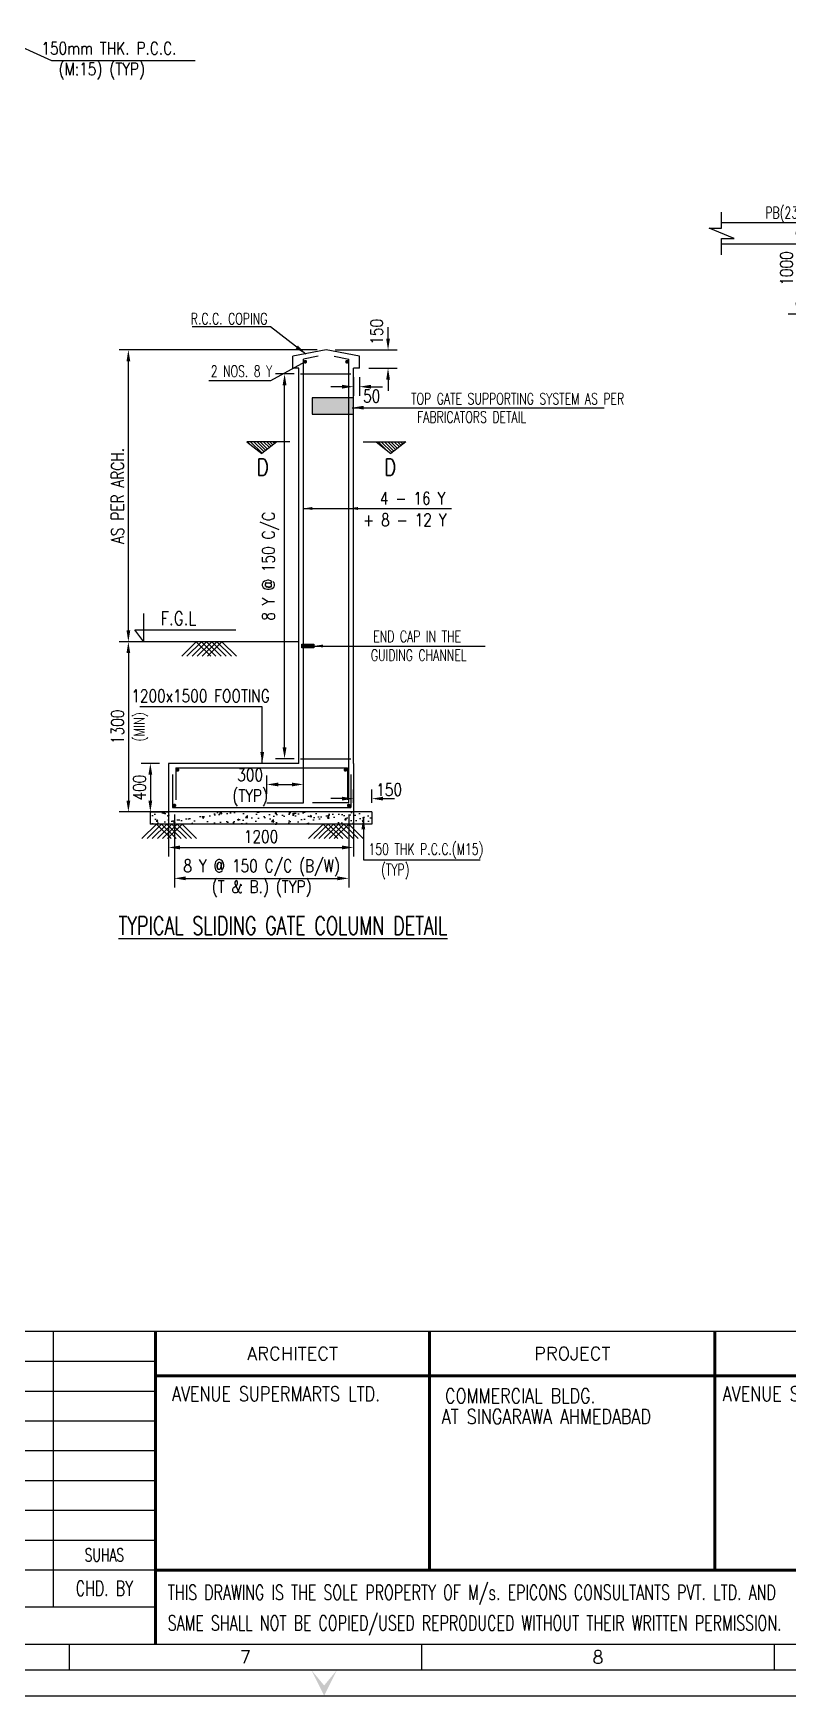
# Model space of a CAD drawing. Extents: x -69352 to 1013721, y -547461 to -186867.
# Drawn here: x 754732 to 771275, y -431240 to -394777 of the extents above; entities that cross this region are included whole.
import ezdxf
from ezdxf.enums import TextEntityAlignment as Align
from ezdxf.lldxf.tags import DXFTag

# ---------------------------------------------------------------- set-up
doc = ezdxf.new("R2010")
doc.units = 0
doc.header["$LTSCALE"] = 500
doc.header["$MEASUREMENT"] = 0
doc.header["$PDMODE"] = 35
doc.header["$PDSIZE"] = -15
doc.layers.get('DEFPOINTS').update_dxf_attribs({"color": 4})
for name, color, linetype in [('FOOTING', 4, 'Continuous'), ('NO. SECTION', 1, 'Continuous'), ('PCC', 7, 'Continuous'), ('PNA', 10, 'Continuous'), ('S-BEAM NO', 3, 'Continuous'), ('S-BEAM OUTER', 4, 'Continuous'), ('S-BRECK LINE', 8, 'Continuous'), ('S-CONCRET LINE', 4, 'Continuous'), ('S-DIM-1', 5, 'Continuous'), ('S-DIMANTION', 5, 'Continuous'), ('S-LEVEL SECTION', 3, 'Continuous'), ('S-LEVLE PLAN', 3, 'Continuous'), ('S-PCC', 9, 'Continuous'), ('S-REINFORCEMENT', 6, 'Continuous'), ('S-STIRUPS)', 3, 'Continuous'), ('S-TEXT', 2, 'Continuous'), ('S-TEXT-1 @ 1', 4, 'Continuous'), ('SHEET', 7, 'Continuous'), ('ST', 6, 'Continuous'), ('TEXT', 4, 'Continuous'), ('TEXT (SHEET)', 4, 'Continuous'), ('TEXT NORMAL', 4, 'Continuous'), ('TITLE', 4, 'Continuous')]:
    doc.layers.add(name, color=color, linetype=linetype)
doc.styles.add('ROMANS', font='simplex.shx', dxfattribs={"width": 0.8, "height": 275})
tags = doc.linetypes.add('HIDDEN', pattern=[0.375, 0.25, -0.125]).pattern_tags.tags
tags[6:7] = [DXFTag(74, 4), DXFTag(75, 0), DXFTag(340, '0'), DXFTag(46, 1.0), DXFTag(50, 0.0), DXFTag(44, 0.0), DXFTag(45, 0.0)]
tags[4:5] = [DXFTag(74, 4), DXFTag(75, 0), DXFTag(340, '0'), DXFTag(46, 1.0), DXFTag(50, 0.0), DXFTag(44, 0.0), DXFTag(45, 0.0)]
doc.dimstyles.new('3-100', dxfattribs={"dimtxt": 250, "dimasz": 250, "dimexe": 150, "dimexo": 60, "dimgap": 75, "dimtad": 1, "dimdec": 0, "dimlfac": 0.333333, "dimzin": 0, "dimdsep": 46, "dimtxsty": 'ROMANS', "dimcen": -300, "dimclrd": 5, "dimclre": 5, "dimclrt": 4, "dimadec": 0, "dimazin": 0, "dimtfac": 1, "dimtdec": 0, "dimtix": 1, "dimtofl": 0, "dimtmove": 2, "dimatfit": 3, "dimfxl": 0, "dimtolj": 1, "dimtzin": 0, "dimarcsym": 0})
doc.dimstyles.new('dim100', dxfattribs={"dimtxt": 250, "dimasz": 250, "dimexe": 200, "dimexo": 200, "dimgap": 100, "dimtad": 1, "dimdec": 0, "dimzin": 0, "dimdsep": 46, "dimtxsty": 'ROMANS', "dimcen": 0, "dimclrd": 5, "dimclre": 5, "dimclrt": 4, "dimadec": 0, "dimazin": 0, "dimtfac": 1, "dimtdec": 0, "dimtix": 1, "dimtofl": 0, "dimtmove": 2, "dimatfit": 3, "dimfxl": 0, "dimtolj": 1, "dimtzin": 0, "dimlwd": -1, "dimlwe": -1, "dimarcsym": 0})
doc.dimstyles.new('dim33.33', dxfattribs={"dimtxt": 250, "dimasz": 250, "dimexe": 200, "dimexo": 200, "dimgap": 100, "dimtad": 1, "dimdec": 0, "dimlfac": 0.333331, "dimzin": 0, "dimdsep": 46, "dimtxsty": 'ROMANS', "dimcen": 0, "dimclrd": 5, "dimclre": 5, "dimclrt": 4, "dimadec": 0, "dimazin": 0, "dimtfac": 1, "dimtdec": 0, "dimtix": 1, "dimtofl": 0, "dimtmove": 2, "dimatfit": 3, "dimfxl": 0, "dimtolj": 1, "dimtzin": 0, "dimlwd": -1, "dimlwe": -1, "dimarcsym": 0})
doc.dimstyles.new('dim50', dxfattribs={"dimtxt": 250, "dimasz": 250, "dimexe": 200, "dimexo": 200, "dimgap": 100, "dimtad": 1, "dimdec": 0, "dimlfac": 0.5, "dimzin": 0, "dimdsep": 46, "dimtxsty": 'ROMANS', "dimcen": 0, "dimclrd": 5, "dimclre": 5, "dimclrt": 4, "dimadec": 0, "dimazin": 0, "dimtfac": 1, "dimtdec": 0, "dimtix": 1, "dimtofl": 0, "dimtmove": 2, "dimatfit": 3, "dimfxl": 0, "dimtolj": 1, "dimtzin": 0, "dimlwd": -1, "dimlwe": -1, "dimarcsym": 0})
doc.dimstyles.new('INT1', dxfattribs={"dimtxt": 250, "dimasz": 250, "dimexe": 150, "dimexo": 60, "dimgap": 75, "dimtad": 1, "dimdec": 0, "dimzin": 0, "dimdsep": 46, "dimtxsty": 'ROMANS', "dimcen": -250, "dimclrd": 5, "dimclre": 5, "dimclrt": 4, "dimadec": 0, "dimazin": 0, "dimtfac": 1, "dimtdec": 0, "dimtix": 1, "dimtofl": 0, "dimtmove": 2, "dimatfit": 3, "dimfxl": 0, "dimtolj": 1, "dimtzin": 0, "dimarcsym": 0})

# ---------------------------------------------------------------- blocks, each defined once
blk = doc.blocks.new('FOLDER')
at = {"layer": 'PNA'}
for points in [[(-1250, 2500), (0, 0), (0, 1000)], [(1250, 2500), (0, 0), (0, 1000)]]:
    blk.add_solid(points, dxfattribs=at)
blk = doc.blocks.new('zw$C05B')
at = {"color": 1}
for p, q in [((81765, 6957), (1968, 6957)), ((16829, 2405), (43026, 2405)), ((16829, 1697), (43026, 1697))]:
    blk.add_line(p, q, dxfattribs=at)
blk.add_line((41075, 1697), (41075, 6957))
at = {"color": 5, "linetype": 'ByBlock', "lineweight": -2}
for p, q in [((16841, 6388), (43026, 6388)), ((16841, 5819), (43026, 5819)), ((16841, 5250), (43026, 5250)), ((16841, 4681), (43026, 4681)), ((16841, 4112), (43026, 4112)), ((16841, 3543), (43026, 3543)), ((16841, 2974), (43026, 2974))]:
    blk.add_line(p, q, dxfattribs=at)
at = {"flags": 128}
blk.add_lwpolyline([(0, 0), (82749, 0), (82749, 58210), (0, 58210)], close=True, dxfattribs=at)
at = {"color": 1, "const_width": 56.6}
for points in [[(43026, 984), (43026, 6957)], [(48258, 2400), (48258, 6957)], [(53706, 2400), (53706, 6957)], [(43026, 6111), (58846, 6111)], [(43026, 2400), (58846, 2400)]]:
    blk.add_lwpolyline(points, dxfattribs=at)
at = {"layer": 'PNA'}
for p, q in [((41374, 984), (41374, 492)), ((48106, 984), (48106, 492)), ((54838, 984), (54838, 492))]:
    blk.add_line(p, q, dxfattribs=at)
at = {"layer": 'PNA', "color": 1}
for points in [[(984, 492), (82257, 492), (82257, 57718), (984, 57718)], [(1968, 984), (81765, 984), (81765, 57226), (1968, 57226)]]:
    blk.add_lwpolyline(points, close=True, dxfattribs=at)
at = {"layer": 'PNA', "xscale": 0.1967862009743818, "yscale": 0.1967862009743818, "zscale": 0.1967862009743818}
blk.add_blockref('FOLDER', (46245, 0), dxfattribs=at)
at = {"layer": 'PNA', "style": 'ROMANS'}
for s, p in [('7', (44741, 738)), ('8', (51473, 738))]:
    blk.add_text(s, height=246, dxfattribs=at).set_placement(p, align=Align.MIDDLE)
at = {"layer": 'TEXT (SHEET)', "color": 2, "style": 'ROMANS'}
for s, p in [('ARCHITECT', (45642, 6534)), ('PROJECT', (50982, 6534))]:
    blk.add_text(s, height=249.9, dxfattribs=at).set_placement(p, align=Align.MIDDLE_CENTER)
at = {"layer": 'TEXT (SHEET)', "color": 4, "style": 'ROMANS', "width": 0.7}
blk.add_text('CHD. BY', height=283.1, dxfattribs=at).set_placement((42050, 2051), align=Align.MIDDLE_CENTER)
for s, p in [('THIS DRAWING IS THE SOLE PROPERTY OF M/s. EPICONS CONSULTANTS PVT. LTD. AND', (43259, 1832)), ('SAME SHALL NOT BE COPIED/USED REPRODUCED WITHOUT THEIR WRITTEN PERMISSION.', (43259, 1247))]:
    blk.add_text(s, height=283.06, dxfattribs=at).set_placement(p)
blk = doc.blocks.new('*D902')
at = {"layer": 'DEFPOINTS', "color": 0}
for p in [(757699, -410790), (757299, -411857), (757699, -411857)]:
    blk.add_point(p, dxfattribs=at)
at = {"layer": 'S-DIMANTION', "color": 5, "ltscale": 0.3}
for p, q in [((757499, -410790), (757099, -410790)), ((757299, -411040), (757299, -411607)), ((757499, -411857), (757099, -411857))]:
    blk.add_line(p, q, dxfattribs=at)
at = {"layer": 'S-DIMANTION', "color": 5}
for points in [[(757340, -411040), (757257, -411040), (757299, -410790)], [(757257, -411607), (757340, -411607), (757299, -411857)]]:
    blk.add_solid(points, dxfattribs=at)
at = {"layer": 'S-DIMANTION', "color": 4, "insert": (757061, -411323), "char_height": 275, "attachment_point": 5, "rotation": 90, "style": 'ROMANS'}
blk.add_mtext('\\A1;400', dxfattribs=at)
blk = doc.blocks.new('*D903')
at = {"layer": 'DEFPOINTS', "color": 0}
for p in [(762154, -411564), (761754, -411857), (762154, -411857)]:
    blk.add_point(p, dxfattribs=at)
at = {"layer": 'S-DIM-1', "color": 5}
for p, q in [((761504, -411564), (761254, -411564)), ((761754, -411657), (761754, -411364)), ((762154, -411657), (762154, -411364)), ((762404, -411564), (762654, -411564))]:
    blk.add_line(p, q, dxfattribs=at)
for points in [[(761504, -411606), (761504, -411522), (761754, -411564)], [(762404, -411522), (762404, -411606), (762154, -411564)]]:
    blk.add_solid(points, dxfattribs=at)
at = {"layer": 'S-DIM-1', "color": 4, "insert": (762535, -411367), "char_height": 275, "attachment_point": 5, "style": 'ROMANS'}
blk.add_mtext('\\A1;150', dxfattribs=at)
blk = doc.blocks.new('*D904')
at = {"layer": 'DEFPOINTS', "color": 0}
for p in [(757827, -411715), (761651, -411715), (761651, -413312)]:
    blk.add_point(p, dxfattribs=at)
at = {"layer": 'S-DIMANTION', "color": 5, "ltscale": 0.3}
for p, q in [((757827, -411915), (757827, -413512)), ((761651, -411915), (761651, -413512)), ((758077, -413312), (761401, -413312))]:
    blk.add_line(p, q, dxfattribs=at)
at = {"layer": 'S-DIMANTION', "color": 5}
for points in [[(758077, -413270), (758077, -413354), (757827, -413312)], [(761401, -413354), (761401, -413270), (761651, -413312)]]:
    blk.add_solid(points, dxfattribs=at)
at = {"layer": 'S-DIMANTION', "color": 4, "insert": (759739, -413312), "char_height": 275, "attachment_point": 5, "style": 'ROMANS'}
blk.add_mtext('\\A1;{\\W0.8;8 Y @ 150 C/C (B/W)\\P{\\W0.8;(T & B.) (TYP)}}', dxfattribs=at)
blk = doc.blocks.new('*D905')
at = {"layer": 'DEFPOINTS', "color": 0}
for p in [(760654, -411253), (759853, -411657), (760654, -411657)]:
    blk.add_point(p, dxfattribs=at)
at = {"layer": 'S-DIMANTION', "color": 5, "ltscale": 0.3}
for p, q in [((759853, -411457), (759853, -411053)), ((760103, -411253), (760404, -411253)), ((760654, -411457), (760654, -411053))]:
    blk.add_line(p, q, dxfattribs=at)
at = {"layer": 'S-DIMANTION', "color": 5}
for points in [[(760103, -411212), (760103, -411295), (759853, -411253)], [(760404, -411295), (760404, -411212), (760654, -411253)]]:
    blk.add_solid(points, dxfattribs=at)
at = {"layer": 'S-DIMANTION', "color": 4, "insert": (759487, -411316), "char_height": 275, "attachment_point": 5, "style": 'ROMANS'}
blk.add_mtext('\\A1;300\\P(TYP)', dxfattribs=at)
blk = doc.blocks.new('*D906')
at = {"layer": 'DEFPOINTS', "color": 0}
for p in [(760242, -402248), (760654, -402248), (760654, -410690)]:
    blk.add_point(p, dxfattribs=at)
at = {"layer": 'S-DIM-1', "color": 5}
for p, q in [((760454, -402248), (760042, -402248)), ((760242, -410440), (760242, -402498)), ((760454, -410690), (760042, -410690))]:
    blk.add_line(p, q, dxfattribs=at)
for points in [[(760284, -402498), (760200, -402498), (760242, -402248)], [(760200, -410440), (760284, -410440), (760242, -410690)]]:
    blk.add_solid(points, dxfattribs=at)
at = {"layer": 'S-DIM-1', "color": 4, "insert": (759933, -406469), "char_height": 275, "attachment_point": 5, "rotation": 90, "style": 'ROMANS'}
blk.add_mtext('\\A1;{\\W0.8;8 Y @ 150 C/C}', dxfattribs=at)
blk = doc.blocks.new('*D907')
at = {"layer": 'DEFPOINTS', "color": 0}
for p in [(756817, -401723), (761154, -401723), (757090, -408123)]:
    blk.add_point(p, dxfattribs=at)
at = {"layer": 'S-DIM-1', "color": 5}
for p, q in [((760954, -401723), (756617, -401723)), ((756817, -407873), (756817, -401973)), ((756890, -408123), (756617, -408123))]:
    blk.add_line(p, q, dxfattribs=at)
for points in [[(756859, -401973), (756776, -401973), (756817, -401723)], [(756776, -407873), (756859, -407873), (756817, -408123)]]:
    blk.add_solid(points, dxfattribs=at)
at = {"layer": 'S-DIM-1', "color": 4, "insert": (756580, -404923), "char_height": 275, "attachment_point": 5, "rotation": 90, "style": 'ROMANS'}
blk.add_mtext('\\A1;AS PER ARCH.', dxfattribs=at)
blk = doc.blocks.new('*D908')
at = {"layer": 'DEFPOINTS', "color": 0}
for p in [(757206, -408123), (756817, -411857), (757299, -411857)]:
    blk.add_point(p, dxfattribs=at)
at = {"layer": 'S-DIM-1', "color": 5}
for p, q in [((757006, -408123), (756617, -408123)), ((756817, -408373), (756817, -411607)), ((757099, -411857), (756617, -411857))]:
    blk.add_line(p, q, dxfattribs=at)
for points in [[(756859, -408373), (756776, -408373), (756817, -408123)], [(756776, -411607), (756859, -411607), (756817, -411857)]]:
    blk.add_solid(points, dxfattribs=at)
at = {"layer": 'S-DIM-1', "color": 4, "char_height": 275, "attachment_point": 5, "rotation": 90, "style": 'ROMANS'}
for s, insert in [('\\A1;1300{\\H0.83333x;', (756580, -409990)), ('{\\H0.83333x;(MIN)}}', (757092, -409990))]:
    blk.add_mtext(s, dxfattribs=dict(at, insert=insert))
blk = doc.blocks.new('*D909')
at = {"layer": 'DEFPOINTS', "color": 0}
for p in [(761754, -402123), (761887, -402123), (761754, -402529)]:
    blk.add_point(p, dxfattribs=at)
at = {"layer": 'S-DIM-1', "color": 5}
for p, q in [((761504, -402529), (761254, -402529)), ((761754, -402323), (761754, -402729)), ((761887, -402323), (761887, -402729)), ((762137, -402529), (762387, -402529))]:
    blk.add_line(p, q, dxfattribs=at)
for points in [[(761504, -402571), (761504, -402488), (761754, -402529)], [(762137, -402488), (762137, -402571), (761887, -402529)]]:
    blk.add_solid(points, dxfattribs=at)
at = {"layer": 'S-DIM-1', "color": 4, "insert": (762152, -402737), "char_height": 275, "attachment_point": 5, "style": 'ROMANS'}
blk.add_mtext('\\A1;50', dxfattribs=at)
blk = doc.blocks.new('*D910')
at = {"layer": 'DEFPOINTS', "color": 0}
for p in [(761154, -401723), (762511, -401723), (761887, -402123)]:
    blk.add_point(p, dxfattribs=at)
at = {"layer": 'S-DIM-1', "color": 5}
for p, q in [((762511, -401473), (762511, -401223)), ((761354, -401723), (762711, -401723)), ((762087, -402123), (762711, -402123)), ((762511, -402373), (762511, -402623))]:
    blk.add_line(p, q, dxfattribs=at)
for points in [[(762470, -401473), (762553, -401473), (762511, -401723)], [(762553, -402373), (762470, -402373), (762511, -402123)]]:
    blk.add_solid(points, dxfattribs=at)
at = {"layer": 'S-DIM-1', "color": 4, "insert": (762261, -401325), "char_height": 275, "attachment_point": 5, "rotation": 90, "style": 'ROMANS'}
blk.add_mtext('\\A1;150', dxfattribs=at)
blk = doc.blocks.new('*D911')
at = {"layer": 'DEFPOINTS', "color": 0}
for p in [(757699, -410790), (761754, -410790), (761754, -412635)]:
    blk.add_point(p, dxfattribs=at)
at = {"layer": 'ST', "color": 5, "linetype": 'ByBlock', "ltscale": 2000}
for p, q in [((757699, -410990), (757699, -412835)), ((761754, -410990), (761754, -412835)), ((757949, -412635), (761504, -412635))]:
    blk.add_line(p, q, dxfattribs=at)
at = {"layer": 'ST', "color": 5}
for points in [[(757949, -412593), (757949, -412677), (757699, -412635)], [(761504, -412677), (761504, -412593), (761754, -412635)]]:
    blk.add_solid(points, dxfattribs=at)
at = {"layer": 'ST', "color": 4, "lineweight": -2, "insert": (759726, -412397), "char_height": 275, "attachment_point": 5, "style": 'ROMANS'}
blk.add_mtext('\\A1;{1200}', dxfattribs=at)
blk = doc.blocks.new('*D915')
at = {"layer": 'DEFPOINTS', "color": 0}
for p in [(772185, -398937), (771485, -400937), (772185, -400937)]:
    blk.add_point(p, dxfattribs=at)
at = {"layer": 'S-DIM-1', "color": 5}
for p, q in [((771985, -398937), (771285, -398937)), ((771485, -399187), (771485, -400687)), ((771985, -400937), (771285, -400937))]:
    blk.add_line(p, q, dxfattribs=at)
for points in [[(771527, -399187), (771443, -399187), (771485, -398937)], [(771443, -400687), (771527, -400687), (771485, -400937)]]:
    blk.add_solid(points, dxfattribs=at)
at = {"layer": 'S-DIM-1', "color": 4, "char_height": 275, "attachment_point": 5, "rotation": 90, "style": 'ROMANS'}
for s, insert in [('\\A1;1000', (771248, -399937)), ('(TYP.)', (771795, -399937))]:
    blk.add_mtext(s, dxfattribs=dict(at, insert=insert))

msp = doc.modelspace()

# ---------------------------------------------------------------- hatches: boundary and pattern name
at = {"ltscale": 100}
h = msp.add_hatch(color=8, dxfattribs=at)
h.dxf.hatch_style = 1
h.paths.add_polyline_path([(761754.047, -402774.125), (760847.38, -402774.125), (760847.38, -403131.458), (761754.047, -403131.458)])
h = msp.add_hatch(color=8, dxfattribs=at)
h.dxf.hatch_style = 1
h.paths.add_polyline_path([(760887.38, -408176.792), (760620.714, -408176.792), (760620.714, -408256.792), (760887.38, -408256.792)])
at = {"layer": 'NO. SECTION', "ltscale": 5}
h = msp.add_hatch(dxfattribs=at)
h.set_pattern_fill('ANSI31', color=256, scale=400, angle=90, style=0)
h.set_pattern_definition([(135, (110311.29, -289122.075), (-35.355339, -35.355339), [])])
h.paths.add_polyline_path([(759416.746, -403736.328), (759743.771, -403997.759), (760070.795, -403736.328)])
h = msp.add_hatch(dxfattribs=at)
h.set_pattern_fill('ANSI31', color=256, scale=400, angle=90, style=0)
h.set_pattern_definition([(135, (110064.073, -289122.075), (-35.355339, -35.355339), [])])
h.paths.add_polyline_path([(762247.79, -403736.328), (762574.814, -403997.759), (762901.839, -403736.328)])
at = {"layer": 'PCC', "linetype": 'HIDDEN'}
h = msp.add_hatch(dxfattribs=at)
h.set_pattern_fill('AR-CONC', color=9, scale=53.333333, style=0)
h.set_pattern_definition([(50, (464170.85, -387191.54), (382.53876, -33.4678), [40, -440]), (355, (464170.85, -387191.54), (-74.0007, 401.16914), [32, -352]), (100.4514, (464202.72, -387194.33), (308.53834, 367.7011), [33.99477, -373.94246]), (46.1842, (464170.85, -387084.87), (569.1952, -88.2768), [60, -660]), (96.6356, (464218.3, -387092.2), (498.4868, 519.5295), [50.9922, -560.9136]), (351.1842, (464170.85, -387084.9), (498.4864, 519.5299), [48, -528]), (21, (464224.18, -387111.54), (318.35043, -214.73008), [40, -440]), (326, (464224.18, -387111.54), (129.7682, 386.7467), [32, -352]), (71.4514, (464250.7, -387129.43), (448.11874, 172.01626), [33.99477, -373.94246]), (37.5, (464170.85, -387191.54), (6.485256, 177.54339), [0, -347.73333, 0, -357.33333, 0, -353.33333]), (7.5, (464170.85, -387191.54), (140.30375, 210.35291), [0, -203.73333, 0, -339.73333, 0, -134.66667]), (327.5, (464051.91, -387191.54), (284.7053, -12.029265), [0, -133.33333, 0, -416, 0, -552]), (317.5, (463998.58, -387191.54), (311.03262, 53.38932), [0, -173.33333, 0, -276.26667, 0, -392])])
h.paths.add_polyline_path([(757298.584, -412123.458), (757298.584, -411856.792), (762154.047, -411856.792), (762154.047, -412123.458)])

# ---------------------------------------------------------------- linework, layer by layer
at = {"color": 8, "ltscale": 100, "elevation": -0.168}
for points in [[(761754.047, -402775.847), (760847.38, -402775.847), (760847.38, -403133.18), (761754.047, -403133.18)], [(760620.714, -408176.792), (760887.38, -408176.792), (760887.38, -408256.792), (760620.714, -408256.792)]]:
    msp.add_lwpolyline(points, close=True, dxfattribs=at)
at = {"layer": 'FOOTING', "color": 4, "linetype": 'Continuous'}
for p, q in [((761154.047, -401723.458, -0.168), (760420.714, -401856.792, -0.168)), ((761887.38, -401856.792, -0.168), (761154.047, -401723.458, -0.168)), ((760420.714, -402123.458, -0.168), (760420.714, -401856.792, -0.168)), ((760554.047, -402123.458, -0.168), (760420.714, -402123.458, -0.168)), ((760554.047, -410790.125, -0.168), (760554.047, -402123.458, -0.168)), ((761754.047, -410790.125, -0.168), (761754.047, -402123.458, -0.168)), ((761887.38, -402123.458, -0.168), (761754.047, -402123.458, -0.168)), ((761887.38, -402123.458, -0.168), (761887.38, -401856.792, -0.168)), ((757698.584, -410790.125, -0.168), (757698.584, -411856.792, -0.168)), ((760554.047, -410790.125, -0.168), (757698.584, -410790.125, -0.168)), ((761754.047, -410790.125, -0.168), (761754.047, -411856.792, -0.168)), ((762154.047, -411856.792, -0.168), (762154.047, -412123.458, -0.168))]:
    msp.add_line(p, q, dxfattribs=at)
at = {"layer": 'NO. SECTION', "ltscale": 5}
for p, q in [((759416.746, -403736.328, -0.168), (759743.771, -403997.759, -0.168)), ((760355.399, -403736.328, -0.168), (759416.746, -403736.328, -0.168)), ((760070.795, -403736.328, -0.168), (759743.771, -403997.759, -0.168)), ((761963.186, -403736.328, -0.168), (762901.839, -403736.328, -0.168)), ((762247.79, -403736.328, -0.168), (762574.814, -403997.759, -0.168)), ((762901.839, -403736.328, -0.168), (762574.814, -403997.759, -0.168))]:
    msp.add_line(p, q, dxfattribs=at)
at = {"layer": 'S-BEAM OUTER'}
for p, q in [((773455.098, -398936.828, -0.168), (769825.604, -398936.828, -0.168)), ((769825.604, -399396.828, -0.168), (773455.098, -399396.828, -0.168))]:
    msp.add_line(p, q, dxfattribs=at)
at = {"layer": 'S-BRECK LINE', "elevation": -0.168}
msp.add_lwpolyline([(769825.604, -399635.736), (769825.604, -399279.643), (770100.352, -399279.643), (769550.856, -399054.012), (769825.604, -399054.012), (769825.604, -398697.92)], dxfattribs=at)
at = {"layer": 'S-CONCRET LINE', "color": 4, "linetype": 'Continuous'}
for p, q in [((762154.047, -411856.792, -0.168), (757298.584, -411856.792, -0.168)), ((757298.584, -411856.792, -0.168), (757298.584, -412123.458, -0.168)), ((762154.047, -412123.458, -0.168), (757298.584, -412123.458, -0.168))]:
    msp.add_line(p, q, dxfattribs=at)
at = {"layer": 'S-CONCRET LINE', "linetype": 'ByBlock', "lineweight": -2, "elevation": -0.168}
msp.add_lwpolyline([(757298.584, -411856.792), (757698.584, -411856.792)], dxfattribs=at)
at = {"layer": 'S-LEVLE PLAN'}
for p, q in [((757157.601, -408123.458, -0.168), (757157.601, -407501.707, -0.168)), ((756962.052, -407864.165, -0.168), (759173.7, -407864.165, -0.168)), ((757157.601, -408123.458, -0.168), (756962.052, -407864.165, -0.168)), ((760554.047, -408123.458, -0.168), (756872.716, -408123.458, -0.168))]:
    msp.add_line(p, q, dxfattribs=at)
at = {"layer": 'S-PCC', "elevation": -0.168}
for points in [[(757988.732, -408441.656), (758306.93, -408123.458), (758625.128, -408441.656)], [(758101.232, -408441.656), (758419.43, -408123.458), (758737.628, -408441.656)], [(758213.732, -408441.656), (758531.93, -408123.458), (758850.128, -408441.656)], [(758326.232, -408441.656), (758644.43, -408123.458), (758962.628, -408441.656)], [(758438.732, -408441.656), (758756.93, -408123.458), (759075.128, -408441.656)], [(758551.232, -408441.656), (758869.43, -408123.458), (759187.628, -408441.656)], [(757752.078, -412441.656), (757433.88, -412123.458), (757115.682, -412441.656)], [(757864.578, -412441.656), (757546.38, -412123.458), (757228.182, -412441.656)], [(757977.078, -412441.656), (757658.88, -412123.458), (757340.682, -412441.656)], [(758089.578, -412441.656), (757771.38, -412123.458), (757453.182, -412441.656)], [(758202.078, -412441.656), (757883.88, -412123.458), (757565.682, -412441.656)], [(758314.578, -412441.656), (757996.38, -412123.458), (757678.182, -412441.656)], [(760770.295, -412441.656), (761088.493, -412123.458), (761406.691, -412441.656)], [(760882.795, -412441.656), (761200.993, -412123.458), (761519.191, -412441.656)], [(760995.295, -412441.656), (761313.493, -412123.458), (761631.691, -412441.656)], [(761107.795, -412441.656), (761425.993, -412123.458), (761744.191, -412441.656)], [(761220.295, -412441.656), (761538.493, -412123.458), (761856.691, -412441.656)], [(761332.795, -412441.656), (761650.993, -412123.458), (761969.191, -412441.656)]]:
    msp.add_lwpolyline(points, dxfattribs=at)
at = {"layer": 'S-REINFORCEMENT', "linetype": 'Continuous'}
for p, q in [((760978.165, -401860.615, -0.168), (760654.047, -401925.439, -0.168)), ((760654.047, -411656.792, -0.168), (760654.047, -401925.439, -0.168)), ((761329.929, -401860.615, -0.168), (761654.047, -401925.439, -0.168)), ((761654.047, -411656.792, -0.168), (761654.047, -401925.439, -0.168)), ((757857.907, -410890.125, -0.168), (757857.6, -411590.561, -0.168)), ((757857.907, -410890.125, -0.168), (761619.929, -410890.125, -0.168)), ((761619.929, -410890.125, -0.168), (761620.237, -411590.561, -0.168)), ((757785.135, -411031.495, -0.168), (757785.135, -411756.792, -0.168)), ((761692.701, -411031.495, -0.168), (761692.701, -411756.792, -0.168)), ((757785.135, -411756.792, -0.168), (761692.701, -411756.792, -0.168)), ((759854.047, -411656.792, -0.168), (760654.047, -411656.792, -0.168)), ((761654.047, -411656.792, -0.168), (760854.047, -411656.792, -0.168))]:
    msp.add_line(p, q, dxfattribs=at)
at = {"layer": 'S-REINFORCEMENT', "color": 6, "const_width": 41.625, "elevation": -0.168}
for points in [[(760716.61, -401981.75, -1), (760674.901, -401981.75, -1)], [(761591.485, -401982.125, 1), (761633.193, -401982.125, 1)], [(757915.955, -410931.532, -1), (757874.247, -410931.532, -1)], [(761599.075, -410931.833, -1), (761557.367, -410931.833, -1)], [(757847.698, -411715.083, -1), (757805.99, -411715.083, -1)], [(761630.139, -411715.083, 1), (761671.847, -411715.083, 1)]]:
    msp.add_lwpolyline(points, format="xyb", close=True, dxfattribs=at)
at = {"layer": 'S-STIRUPS)', "linetype": 'ByBlock', "lineweight": -2, "ltscale": 20}
for p, q in [((760589.404, -402247.558, -0.168), (761694.57, -402247.558, -0.168)), ((760589.404, -410690.125, -0.168), (761694.57, -410690.125, -0.168))]:
    msp.add_line(p, q, dxfattribs=at)

# ---------------------------------------------------------------- block references
at = {"layer": 'SHEET', "xscale": 1.148535329229629, "yscale": 1.148535329229629, "zscale": 1.148535329229629}
msp.add_blockref('zw$C05B', (707996, -431239.516), dxfattribs=at)

# ---------------------------------------------------------------- texts
at = {"layer": 'NO. SECTION', "style": 'ROMANS', "width": 0.8}
for p in [(759763.147, -404294.04, -0.168), (762555.438, -404294.04, -0.168)]:
    msp.add_text('D', height=366.667, dxfattribs=at).set_placement(p, align=Align.MIDDLE_CENTER)
at = {"layer": 'S-BEAM NO', "style": 'ROMANS', "width": 0.7}
msp.add_text('PB(230x1500)', height=250, dxfattribs=at).set_placement((771635.098, -398711.828, -0.168), align=Align.MIDDLE_CENTER)
at = {"layer": 'S-LEVEL SECTION', "linetype": 'ByBlock', "lineweight": -2, "style": 'ROMANS', "width": 0.8}
msp.add_text('F.G.L', height=300, dxfattribs=at).set_placement((757915.855, -407759.736, -144.154), align=Align.CENTER)
at = {"layer": 'S-TEXT', "style": 'ROMANS', "width": 0.8}
for s, p in [('AVENUE SUPERMARTS LTD.', (757771.899, -424616.341)), ('COMMERCIAL BLDG.', (763760.131, -424663.015, -0.183)), ('AVENUE SUPERMARTS LTD.', (769848.774, -424616.341)), ('AT SINGARAWA AHMEDABAD', (763689.847, -425116.939, -0.183))]:
    msp.add_text(s, height=319.95834, dxfattribs=at).set_placement(p, align=Align.MIDDLE_LEFT)
at = {"layer": 'S-TEXT-1 @ 1', "style": 'ROMANS', "width": 0.8}
for s, p in [('150mm THK. P.C.C.', (754909.909, -395108.102, 178.519)), ('(M:15) (TYP)', (755285.666, -395562.956, 178.519))]:
    msp.add_text(s, height=275, dxfattribs=at).set_placement(p, align=Align.MIDDLE_LEFT)
for s, p in [('4 - 16 Y', (763048.667, -405114.596, -144.154)), ('+ 8 - 12 Y', (762877.667, -405587.596, -144.154))]:
    msp.add_text(s, height=275, dxfattribs=at).set_placement(p, align=Align.CENTER)
msp.add_text('1200x1500 FOOTING', height=275, dxfattribs=at).set_placement((758399.129, -409310.523, -0.168), align=Align.MIDDLE_CENTER)
at = {"layer": 'TEXT', "color": 2, "style": 'ROMANS', "width": 0.7}
msp.add_text('SUHAS', height=282.4471, dxfattribs=at).set_placement((756292.066, -428150.948), align=Align.MIDDLE_CENTER)
at = {"layer": 'TEXT NORMAL', "style": 'ROMANS', "width": 0.7}
for s, p in [('R.C.C. COPING', (759026.452, -401163.195, -144.154)), ('2 NOS. 8 Y', (759298.152, -402314.316, -144.154)), ('TOP GATE SUPPORTING SYSTEM AS PER', (765352.766, -402918.524, -144.154)), ('FABRICATORS DETAIL', (764343.868, -403319.801, -144.154)), ('END CAP IN THE', (763149.341, -408131.539, -144.154)), ('GUIDING CHANNEL', (763185.093, -408544.446, -144.154))]:
    msp.add_text(s, height=250, dxfattribs=at).set_placement(p, align=Align.CENTER)
for s, p in [('150 THK P.C.C.(M15)', (762081.635, -412796.172, -10.007)), ('(TYP)', (762357.714, -413247.245, -10.007))]:
    msp.add_text(s, height=250, dxfattribs=at).set_placement(p)
at = {"layer": 'TITLE', "style": 'ROMANS', "width": 0.7}
msp.add_text('%%UTYPICAL SLIDING GATE COLUMN DETAIL', height=400, dxfattribs=at).set_placement((760207.38, -414348.513, -0.168), align=Align.MIDDLE_CENTER)

# ---------------------------------------------------------------- dimensions: what is measured, and where the dimension line sits
at = {"layer": 'S-DIM-1'}
for base, p1, p2, text, dimstyle, picture, middle in [((771485.098, -400936.828, -0.168), (772185.098, -398936.828, -0.168), (772185.098, -400936.828, -0.168), '<>\\X(TYP.)', 'dim50', '*D915', (771485.098, -399936.828, -0.168)), ((756817.195, -401723.458, -0.168), (757090.377, -408123.458, -0.168), (761154.047, -401723.458, -0.168), 'AS PER ARCH.', 'dim33.33', '*D907', (756579.695, -404923.458, -0.168)), ((760242.147, -402247.558, -0.168), (760654.047, -410690.125, -0.168), (760654.047, -402247.558, -0.168), '{\\W0.8;8 Y @ 150 C/C}', 'dim33.33', '*D906', (759932.623, -406468.841, -0.168)), ((756817.195, -411856.792, -0.168), (757205.585, -408123.458, -0.168), (757298.584, -411856.792, -0.168), '1300{\\H0.83333x;\\X{\\H0.83333x;(MIN)}}', 'dim33.33', '*D908', (756817.195, -409990.125, -0.168))]:
    dim = msp.add_linear_dim(base=base, p1=p1, p2=p2, angle=90, text=text, dimstyle=dimstyle, dxfattribs=at)
    dim.commit()
    dim.dimension.update_dxf_attribs({"geometry": picture, "text_midpoint": middle})
dim = msp.add_linear_dim(base=(762511.297, -401723.458, -0.168), p1=(761887.38, -402123.458, -0.168), p2=(761154.047, -401723.458, -0.168), angle=90, text='150', dimstyle='dim33.33', dxfattribs=at)
dim.commit()
dim.dimension.update_dxf_attribs({"geometry": '*D910', "text_midpoint": (762261.297, -401325.195, -0.168), "dimtype": 160})
for base, p1, p2, text, picture, middle in [((761754.047, -402529.195, -0.168), (761887.38, -402123.458, -0.168), (761754.047, -402123.458, -0.168), '50', '*D909', (762152.088, -402736.695, -0.168)), ((762154.047, -411564.058, -0.168), (761754.047, -411856.792, -0.168), (762154.047, -411856.792, -0.168), '150', '*D903', (762534.52, -411366.513, -0.168))]:
    dim = msp.add_linear_dim(base=base, p1=p1, p2=p2, text=text, dimstyle='dim33.33', dxfattribs=at)
    dim.commit()
    dim.dimension.update_dxf_attribs({"geometry": picture, "text_midpoint": middle, "dimtype": 160})
at = {"layer": 'S-DIMANTION', "ltscale": 0.3}
dim = msp.add_linear_dim(base=(757298.584, -411856.792, -0.168), p1=(757698.584, -410790.125, -0.168), p2=(757698.584, -411856.792, -0.168), angle=90, text='400', dimstyle='dim33.33', dxfattribs=at)
dim.commit()
dim.dimension.update_dxf_attribs({"geometry": '*D902', "text_midpoint": (757061.084, -411323.458, -0.168)})
for base, p1, p2, text, picture, middle in [((760654.047, -411253.181, -0.168), (759853.247, -411656.792, -0.168), (760654.047, -411656.792, -0.168), '300\\P(TYP)', '*D905', (759486.52, -411315.695, -0.168)), ((761650.993, -413312.013, -0.168), (757826.844, -411715.083, -0.168), (761650.993, -411715.083, -0.168), '{\\W0.8;8 Y @ 150 C/C (B/W)\\X{\\W0.8;(T & B.) (TYP)}}', '*D904', (759738.918, -413312.013, -0.168))]:
    dim = msp.add_linear_dim(base=base, p1=p1, p2=p2, text=text, dimstyle='dim33.33', dxfattribs=at)
    dim.commit()
    dim.dimension.update_dxf_attribs({"geometry": picture, "text_midpoint": middle, "dimtype": 160})
at = {"layer": 'ST', "linetype": 'ByBlock', "lineweight": -2, "ltscale": 2000}
dim = msp.add_linear_dim(base=(761754.047, -412634.904, -0.168), p1=(757698.584, -410790.125, -0.168), p2=(761754.047, -410790.125, -0.168), text='{1200}', dimstyle='dim100', dxfattribs=at)
dim.commit()
dim.dimension.update_dxf_attribs({"geometry": '*D911', "text_midpoint": (759726.316, -412397.404, -0.168)})

# ---------------------------------------------------------------- leaders
at = {"layer": 'S-CONCRET LINE', "linetype": 'ByBlock', "lineweight": -2, "ltscale": 20}
for points, override in [([(761727.504, -402989.394, -0.168), (767248.02, -402989.394, -0.168)], {"dimgap": 100, "dimtad": 0}), ([(760887.38, -408216.792, -0.168), (764642.88, -408216.792, -0.168)], {"dimasz": 200, "dimgap": 100, "dimtad": 0}), ([(759752.305, -410790.125, -0.168), (759752.305, -409554.139, -0.168), (757070.02, -409554.139, -0.168)], {"dimgap": 100, "dimtad": 0})]:
    msp.add_leader(points, dimstyle='dim100', override=override, dxfattribs=at)
at = {"layer": 'S-DIM-1'}
msp.add_leader([(754073.494, -394889.214, -11.068), (755129.994, -395374.67, -11.068), (758278.918, -395374.67, -11.068)], dimstyle='dim100', dxfattribs=at)
at = {"layer": 'S-DIMANTION'}
for points, override in [([(760707.66, -401812.736, -0.168), (759933.102, -401213.408, -0.168), (758218.342, -401213.408, -0.168)], {"dimlfac": 0.25}), ([(760695.755, -401981.75, -0.168), (759933.102, -402399.568, -0.168), (758581.401, -402399.568, -0.168)], {"dimasz": 100, "dimgap": 200, "dimlfac": 0.25}), ([(760654.047, -405199.849, -0.168), (761933.292, -405199.849, -0.168)], {"dimasz": 200, "dimlfac": 0.25}), ([(761654.047, -405199.849, -0.168), (763905.88, -405199.849, -0.168)], {"dimasz": 200, "dimlfac": 0.25})]:
    msp.add_leader(points, dimstyle='INT1', override=override, dxfattribs=at)
at = {"layer": 'S-DIMANTION', "linetype": 'ByBlock', "lineweight": -2, "ltscale": 20}
msp.add_leader([(761969.341, -411985.906, -10.007), (761969.341, -412906.342, -10.007), (764530.92, -412906.342, -10.007)], dimstyle='3-100', override={"dimtad": 0}, dxfattribs=at)

doc.saveas('drawing.dxf')
